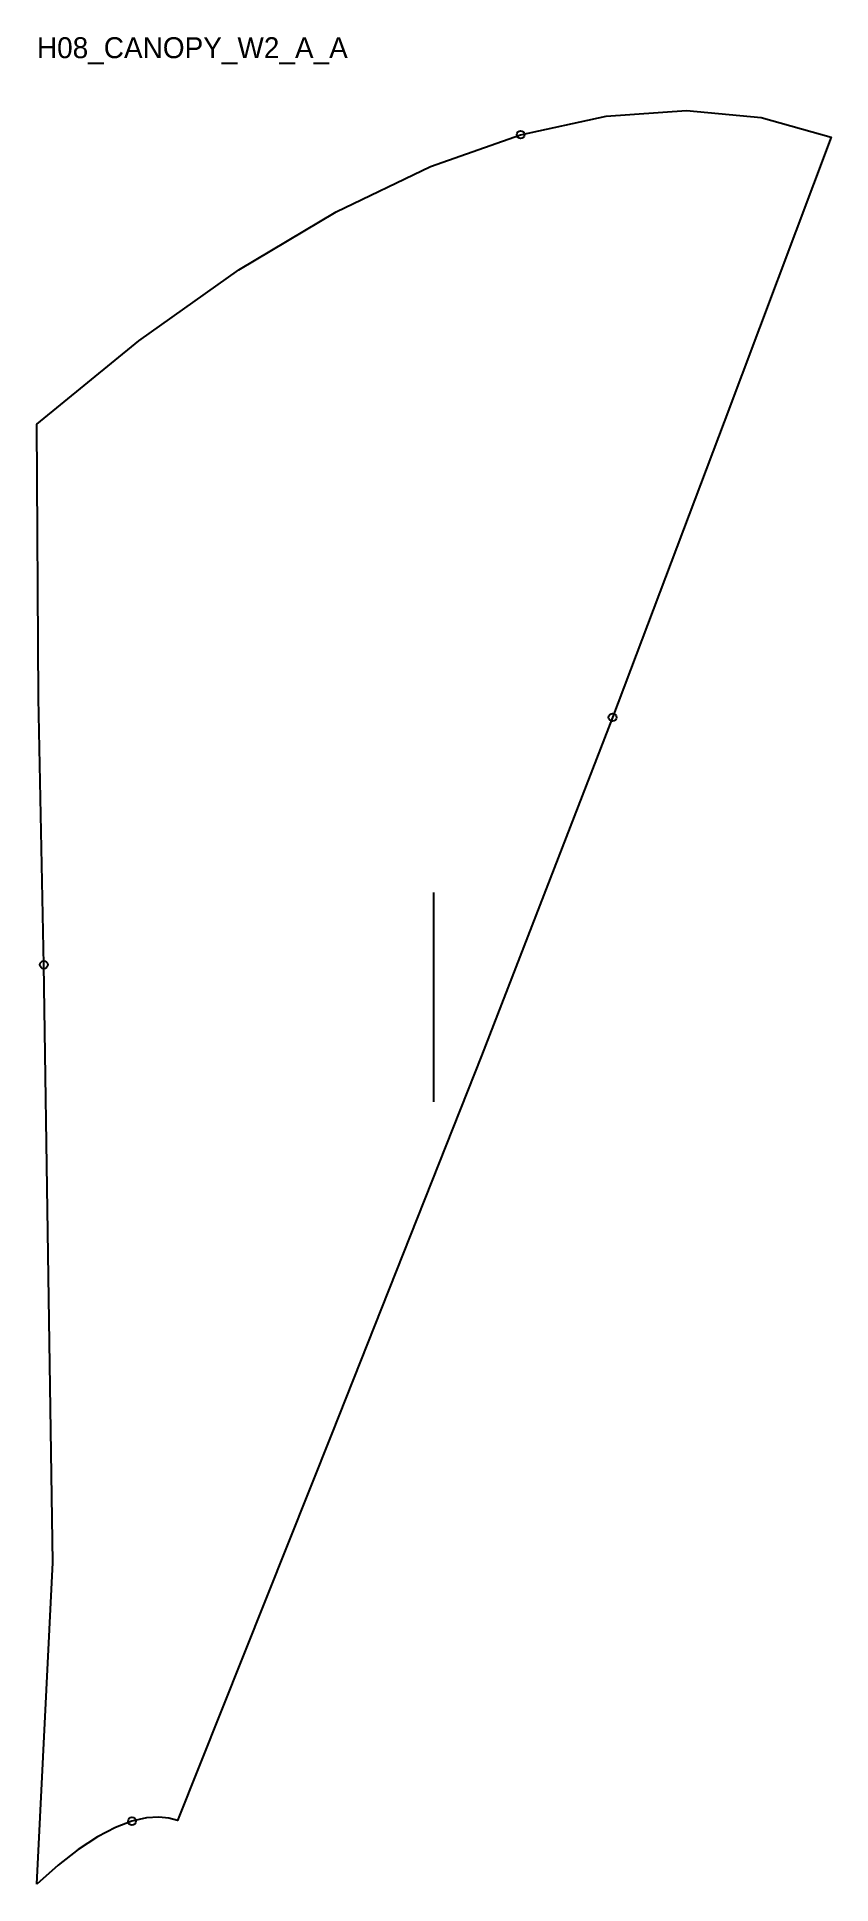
# Model space of a CAD drawing. Header units: millimetres. Extents: x 0 to 304, y 0 to 706.
import ezdxf

# ---------------------------------------------------------------- set-up
doc = ezdxf.new("R2010")
doc.units = ezdxf.units.MM
for name, color, linetype in [('CUT', 1, 'Continuous'), ('GRAIN', 3, 'Continuous'), ('ID', 7, 'Continuous'), ('NOTCH', 2, 'Continuous'), ('SEAM', 5, 'Continuous')]:
    doc.layers.add(name, color=color, linetype=linetype)

msp = doc.modelspace()

# ---------------------------------------------------------------- linework, layer by layer
at = {"layer": 'CUT'}
msp.add_lwpolyline([(0, 0), (6.13, 122.99), (4.28, 240.9), (2.63, 351.5), (0.56, 453.49), (0, 558.25), (38.92, 590.06), (77.18, 617.18), (114.49, 639.45), (150.53, 656.71), (185.03, 668.9), (217.72, 676.02), (248.43, 678.16), (277.09, 675.45), (303.78, 668.01), (262.85, 559.05), (220.2, 446.1), (170, 316.64), (112.76, 172.34), (53.79, 24.27), (50.52, 25.18), (46.64, 25.6), (41.92, 25.3), (36.35, 24.02), (30.07, 21.63), (23.19, 18.05), (15.83, 13.26), (8.07, 7.25), (0, 0)], close=True, dxfattribs=at)
at = {"layer": 'GRAIN'}
msp.add_line((151.89, 299.08), (151.89, 379.08), dxfattribs=at)
at = {"layer": 'NOTCH'}
for centre in [(185.03, 668.9), (220.2, 446.1), (2.63, 351.5), (36.35, 24.02)]:
    msp.add_circle(centre, 1.5, dxfattribs=at)
at = {"layer": 'SEAM'}
msp.add_lwpolyline([(0, 0), (6.13, 122.99), (4.28, 240.9), (2.63, 351.5), (0.56, 453.49), (0, 558.25), (38.92, 590.06), (77.18, 617.18), (114.49, 639.45), (150.53, 656.71), (185.03, 668.9), (217.72, 676.02), (248.43, 678.16), (277.09, 675.45), (303.78, 668.01), (262.85, 559.05), (220.2, 446.1), (170, 316.64), (112.76, 172.34), (53.79, 24.27), (50.52, 25.18), (46.64, 25.6), (41.92, 25.3), (36.35, 24.02), (30.07, 21.63), (23.19, 18.05), (15.83, 13.26), (8.07, 7.25)], close=True, dxfattribs=at)

# ---------------------------------------------------------------- texts
at = {"layer": 'ID'}
msp.add_text('H08_CANOPY_W2_A_A', height=8, dxfattribs=at).set_placement((0, 698.16))

doc.saveas('drawing.dxf')
